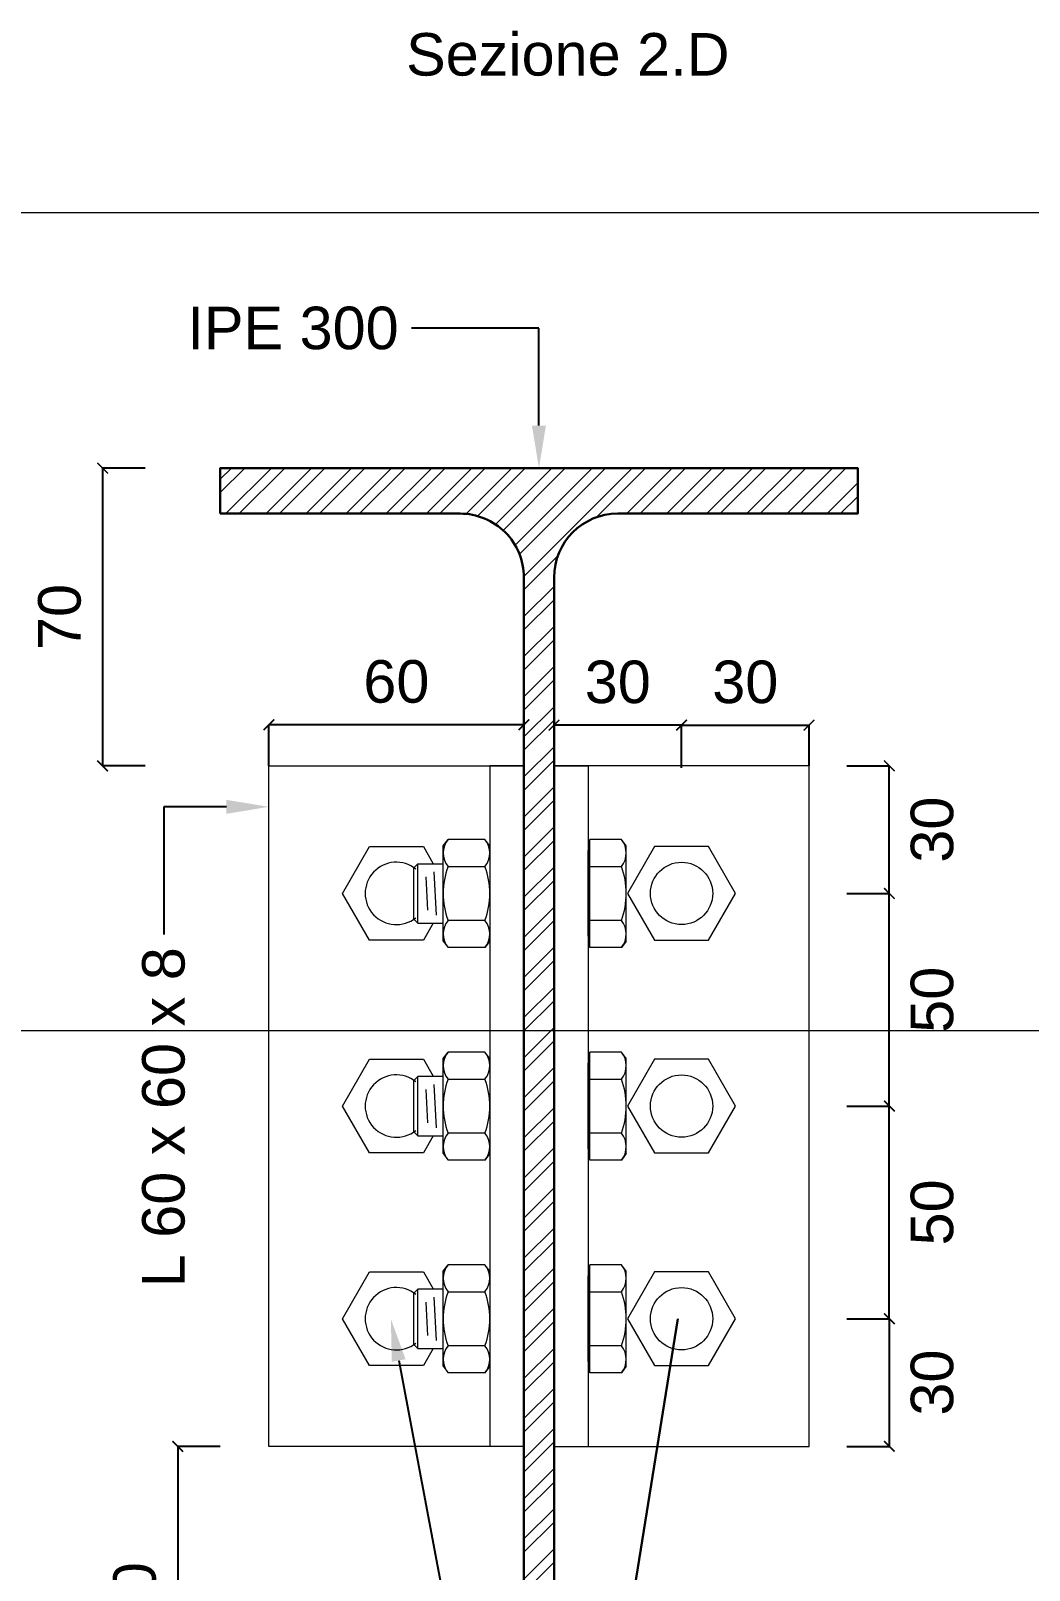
# Model space of a CAD drawing. Header units: millimetres. Extents: x 1415 to 3549, y 2194 to 4677.
# Drawn here: x 1782.9472 to 1783.1821, y 2312.7356 to 2313.0975 of the extents above; entities that cross this region are included whole.
import ezdxf
from ezdxf import colors
from ezdxf.entities.mleader import LeaderData, LeaderLine
from ezdxf.math import Vec2, Vec3

# ---------------------------------------------------------------- set-up
doc = ezdxf.new("R2010")
doc.units = ezdxf.units.MM
doc.linetypes.add('ACAD_ISO02W100', pattern=[15, 12, -3])
doc.linetypes.add('DASHDOT', pattern=[1, 0.5, -0.25, 0, -0.25])
doc.layers.get('0').update_dxf_attribs({"plot": 0})
for name, color, linetype, lineweight in [('bulloni', 170, 'Continuous', 15), ('giunti', 7, 'Continuous', 15), ('Layer4', 7, 'Continuous', 15), ('quote', 252, 'Continuous', 5), ('sezionato particolari', 7, 'Continuous', 30), ('sezione', 18, 'ACAD_ISO02W100', 20)]:
    doc.layers.add(name, color=color, linetype=linetype, lineweight=lineweight)
doc.layers.add('retini', color=7, linetype='DASHDOT', lineweight=9, true_color=0x636466)
doc.styles.get("Standard").update_dxf_attribs({"font": 'arial.ttf'})
doc.dimstyles.new('quote acciaio', dxfattribs={"dimtxt": 0.01, "dimasz": 0.0025, "dimexe": 0, "dimexo": 0, "dimgap": 0.005, "dimtad": 2, "dimdec": 0, "dimlfac": 1000, "dimzin": 0, "dimdsep": 46, "dimtxsty": 'Standard', "dimblk": 'ARCHTICK', "dimcen": 0, "dimclre": 252, "dimadec": 0, "dimazin": 0, "dimtfac": 1, "dimtdec": 0, "dimtofl": 0, "dimtmove": 0, "dimatfit": 3, "dimfxl": 0.01, "dimfxlon": 1, "dimtolj": 1, "dimtzin": 0, "dimarcsym": 0})

# ---------------------------------------------------------------- blocks, each defined once
blk = doc.blocks.new('_ArchTick')
at = {"color": 0, "linetype": 'ByBlock', "const_width": 0.15}
blk.add_lwpolyline([(-0.5, -0.5), (0.5, 0.5)], dxfattribs=at)
blk = doc.blocks.new('*D649')
at = {"layer": 'Defpoints', "color": 0, "transparency": 16777216}
for p in [(1783.130282810322, 2312.794707761385), (1783.117465687776, 2312.764707761385), (1783.149167801809, 2312.764707761385)]:
    blk.add_point(p, dxfattribs=at)
at = {"layer": 'quote', "color": 252, "lineweight": -2, "transparency": 16777216}
for p, q in [((1783.139167801809, 2312.794707761385), (1783.149167801809, 2312.794707761385)), ((1783.139167801809, 2312.764707761385), (1783.149167801809, 2312.764707761385))]:
    blk.add_line(p, q, dxfattribs=at)
at = {"layer": 'quote', "color": 0, "linetype": 'Continuous', "lineweight": -2, "transparency": 16777216}
blk.add_line((1783.149167801809, 2312.794707761385), (1783.149167801809, 2312.764707761385), dxfattribs=at)
at = {"layer": 'quote', "color": 0, "lineweight": -2, "transparency": 16777216, "xscale": 0.0025, "yscale": 0.0025, "zscale": 0.0025}
for p, rotation in [((1783.149167801809, 2312.794707761385), 90), ((1783.149167801809, 2312.764707761385), 270)]:
    blk.add_blockref('_ArchTick', p, dxfattribs=dict(at, rotation=rotation))
at = {"layer": 'quote', "color": 0, "transparency": 16777216, "insert": (1783.159276942327, 2312.779707761384), "char_height": 0.01, "attachment_point": 5, "rotation": 90}
blk.add_mtext('\\A1;30', dxfattribs=at)
blk = doc.blocks.new('*D650')
at = {"layer": 'Defpoints', "color": 0, "transparency": 16777216}
for p in [(1783.130282810322, 2312.844707761385), (1783.149167801808, 2312.844707761385), (1783.130282810322, 2312.794707761385)]:
    blk.add_point(p, dxfattribs=at)
at = {"layer": 'quote', "color": 252, "lineweight": -2, "transparency": 16777216}
for p, q in [((1783.139167801808, 2312.844707761385), (1783.149167801808, 2312.844707761385)), ((1783.139167801808, 2312.794707761385), (1783.149167801808, 2312.794707761385))]:
    blk.add_line(p, q, dxfattribs=at)
at = {"layer": 'quote', "color": 0, "linetype": 'Continuous', "lineweight": -2, "transparency": 16777216}
blk.add_line((1783.149167801808, 2312.794707761385), (1783.149167801808, 2312.844707761385), dxfattribs=at)
at = {"layer": 'quote', "color": 0, "lineweight": -2, "transparency": 16777216, "xscale": 0.0025, "yscale": 0.0025, "zscale": 0.0025}
for p, rotation in [((1783.149167801808, 2312.844707761385), 90), ((1783.149167801808, 2312.794707761385), 270)]:
    blk.add_blockref('_ArchTick', p, dxfattribs=dict(at, rotation=rotation))
at = {"layer": 'quote', "color": 0, "transparency": 16777216, "insert": (1783.159273531685, 2312.819707761384), "char_height": 0.01, "attachment_point": 5, "rotation": 90}
blk.add_mtext('\\A1;50', dxfattribs=at)
blk = doc.blocks.new('*D644')
at = {"layer": 'Defpoints', "color": 0, "transparency": 16777216}
for p in [(1783.130282810322, 2312.894707761384), (1783.149167801807, 2312.894707761384), (1783.130282810322, 2312.844707761385)]:
    blk.add_point(p, dxfattribs=at)
at = {"layer": 'quote', "color": 252, "lineweight": -2, "transparency": 16777216}
for p, q in [((1783.139167801807, 2312.894707761384), (1783.149167801807, 2312.894707761384)), ((1783.139167801807, 2312.844707761385), (1783.149167801807, 2312.844707761385))]:
    blk.add_line(p, q, dxfattribs=at)
at = {"layer": 'quote', "color": 0, "linetype": 'Continuous', "lineweight": -2, "transparency": 16777216}
blk.add_line((1783.149167801807, 2312.844707761385), (1783.149167801807, 2312.894707761384), dxfattribs=at)
at = {"layer": 'quote', "color": 0, "lineweight": -2, "transparency": 16777216, "xscale": 0.0025, "yscale": 0.0025, "zscale": 0.0025}
for p, rotation in [((1783.149167801807, 2312.894707761384), 90), ((1783.149167801807, 2312.844707761385), 270)]:
    blk.add_blockref('_ArchTick', p, dxfattribs=dict(at, rotation=rotation))
at = {"layer": 'quote', "color": 0, "transparency": 16777216, "insert": (1783.159273531684, 2312.869707761383), "char_height": 0.01, "attachment_point": 5, "rotation": 90}
blk.add_mtext('\\A1;50', dxfattribs=at)
blk = doc.blocks.new('*D645')
at = {"layer": 'Defpoints', "color": 0, "transparency": 16777216}
for p in [(1783.130282810322, 2312.924707761385), (1783.149167801806, 2312.924707761385), (1783.130282810322, 2312.894707761384)]:
    blk.add_point(p, dxfattribs=at)
at = {"layer": 'quote', "color": 252, "lineweight": -2, "transparency": 16777216}
for p, q in [((1783.139167801806, 2312.924707761385), (1783.149167801806, 2312.924707761385)), ((1783.139167801806, 2312.894707761384), (1783.149167801806, 2312.894707761384))]:
    blk.add_line(p, q, dxfattribs=at)
at = {"layer": 'quote', "color": 0, "linetype": 'Continuous', "lineweight": -2, "transparency": 16777216}
blk.add_line((1783.149167801806, 2312.894707761384), (1783.149167801806, 2312.924707761385), dxfattribs=at)
at = {"layer": 'quote', "color": 0, "lineweight": -2, "transparency": 16777216, "xscale": 0.0025, "yscale": 0.0025, "zscale": 0.0025}
for p, rotation in [((1783.149167801806, 2312.924707761385), 90), ((1783.149167801806, 2312.894707761384), 270)]:
    blk.add_blockref('_ArchTick', p, dxfattribs=dict(at, rotation=rotation))
at = {"layer": 'quote', "color": 0, "transparency": 16777216, "insert": (1783.159276942324, 2312.909707761383), "char_height": 0.01, "attachment_point": 5, "rotation": 90}
blk.add_mtext('\\A1;30', dxfattribs=at)
blk = doc.blocks.new('*D646')
at = {"layer": 'Defpoints', "color": 0, "transparency": 16777216}
for p in [(1783.003182810322, 2312.934382950033), (1783.003182810322, 2312.924707761384), (1783.063182810321, 2312.924707761384)]:
    blk.add_point(p, dxfattribs=at)
at = {"layer": 'quote', "color": 252, "lineweight": -2, "transparency": 16777216}
for p, q in [((1783.003182810322, 2312.924707761384), (1783.003182810322, 2312.934382950033)), ((1783.063182810321, 2312.924707761384), (1783.063182810321, 2312.934382950033))]:
    blk.add_line(p, q, dxfattribs=at)
at = {"layer": 'quote', "color": 0, "linetype": 'Continuous', "lineweight": -2, "transparency": 16777216}
blk.add_line((1783.063182810321, 2312.934382950033), (1783.003182810322, 2312.934382950033), dxfattribs=at)
at = {"layer": 'quote', "color": 0, "lineweight": -2, "transparency": 16777216, "xscale": 0.0025, "yscale": 0.0025, "zscale": 0.0025, "rotation": 180}
blk.add_blockref('_ArchTick', (1783.003182810322, 2312.934382950033), dxfattribs=at)
at = {"layer": 'quote', "color": 0, "lineweight": -2, "transparency": 16777216, "xscale": 0.0025, "yscale": 0.0025, "zscale": 0.0025}
blk.add_blockref('_ArchTick', (1783.063182810321, 2312.934382950033), dxfattribs=at)
at = {"layer": 'quote', "color": 0, "transparency": 16777216, "insert": (1783.033182810321, 2312.94448867991), "char_height": 0.01, "attachment_point": 5}
blk.add_mtext('\\A1;60', dxfattribs=at)
blk = doc.blocks.new('*D670')
at = {"layer": 'Defpoints', "color": 0, "transparency": 16777216}
for p in [(1783.070282810321, 2312.93427637651), (1783.070282810321, 2312.894707761383), (1783.100282810321, 2312.894707761383)]:
    blk.add_point(p, dxfattribs=at)
at = {"layer": 'quote', "color": 252, "lineweight": -2, "transparency": 16777216}
for p, q in [((1783.070282810321, 2312.92427637651), (1783.070282810321, 2312.93427637651)), ((1783.100282810321, 2312.92427637651), (1783.100282810321, 2312.93427637651))]:
    blk.add_line(p, q, dxfattribs=at)
at = {"layer": 'quote', "color": 0, "linetype": 'Continuous', "lineweight": -2, "transparency": 16777216}
blk.add_line((1783.100282810321, 2312.93427637651), (1783.070282810321, 2312.93427637651), dxfattribs=at)
at = {"layer": 'quote', "color": 0, "lineweight": -2, "transparency": 16777216, "xscale": 0.0025, "yscale": 0.0025, "zscale": 0.0025, "rotation": 180}
blk.add_blockref('_ArchTick', (1783.070282810321, 2312.93427637651), dxfattribs=at)
at = {"layer": 'quote', "color": 0, "lineweight": -2, "transparency": 16777216, "xscale": 0.0025, "yscale": 0.0025, "zscale": 0.0025}
blk.add_blockref('_ArchTick', (1783.100282810321, 2312.93427637651), dxfattribs=at)
at = {"layer": 'quote', "color": 0, "transparency": 16777216, "insert": (1783.085282810321, 2312.944385517029), "char_height": 0.01, "attachment_point": 5}
blk.add_mtext('\\A1;30', dxfattribs=at)
blk = doc.blocks.new('*D647')
at = {"layer": 'Defpoints', "color": 0, "transparency": 16777216}
for p in [(1783.130282810321, 2312.93427637651), (1783.100282810321, 2312.924707761384), (1783.130282810321, 2312.924707761384)]:
    blk.add_point(p, dxfattribs=at)
at = {"layer": 'quote', "color": 252, "lineweight": -2, "transparency": 16777216}
for p, q in [((1783.100282810321, 2312.924707761384), (1783.100282810321, 2312.93427637651)), ((1783.130282810321, 2312.924707761384), (1783.130282810321, 2312.93427637651))]:
    blk.add_line(p, q, dxfattribs=at)
at = {"layer": 'quote', "color": 0, "linetype": 'Continuous', "lineweight": -2, "transparency": 16777216}
blk.add_line((1783.100282810321, 2312.93427637651), (1783.130282810321, 2312.93427637651), dxfattribs=at)
at = {"layer": 'quote', "color": 0, "lineweight": -2, "transparency": 16777216, "xscale": 0.0025, "yscale": 0.0025, "zscale": 0.0025, "rotation": 180}
blk.add_blockref('_ArchTick', (1783.100282810321, 2312.93427637651), dxfattribs=at)
at = {"layer": 'quote', "color": 0, "lineweight": -2, "transparency": 16777216, "xscale": 0.0025, "yscale": 0.0025, "zscale": 0.0025}
blk.add_blockref('_ArchTick', (1783.130282810321, 2312.93427637651), dxfattribs=at)
at = {"layer": 'quote', "color": 0, "transparency": 16777216, "insert": (1783.115282810321, 2312.944385517029), "char_height": 0.01, "attachment_point": 5}
blk.add_mtext('\\A1;30', dxfattribs=at)
blk = doc.blocks.new('*D671')
at = {"layer": 'Defpoints', "color": 0, "transparency": 16777216}
for p in [(1782.991732810322, 2312.994707761385), (1782.964068330977, 2312.924707761385), (1783.003182810323, 2312.924707761385)]:
    blk.add_point(p, dxfattribs=at)
at = {"layer": 'quote', "color": 252, "lineweight": -2, "transparency": 16777216}
for p, q in [((1782.974068330977, 2312.994707761385), (1782.964068330977, 2312.994707761385)), ((1782.974068330977, 2312.924707761385), (1782.964068330977, 2312.924707761385))]:
    blk.add_line(p, q, dxfattribs=at)
at = {"layer": 'quote', "color": 0, "linetype": 'Continuous', "lineweight": -2, "transparency": 16777216}
blk.add_line((1782.964068330977, 2312.994707761385), (1782.964068330977, 2312.924707761385), dxfattribs=at)
at = {"layer": 'quote', "color": 0, "lineweight": -2, "transparency": 16777216, "xscale": 0.0025, "yscale": 0.0025, "zscale": 0.0025}
for p, rotation in [((1782.964068330977, 2312.994707761385), 90), ((1782.964068330977, 2312.924707761385), 270)]:
    blk.add_blockref('_ArchTick', p, dxfattribs=dict(at, rotation=rotation))
at = {"layer": 'quote', "color": 0, "transparency": 16777216, "insert": (1782.9539626011, 2312.959707761383), "char_height": 0.01, "attachment_point": 5, "rotation": 90}
blk.add_mtext('\\A1;70', dxfattribs=at)
blk = doc.blocks.new('*D648')
at = {"layer": 'Defpoints', "color": 0, "transparency": 16777216}
for p in [(1783.009397289673, 2312.764707761384), (1782.981732810331, 2312.694707761384), (1783.020847289674, 2312.694707761384)]:
    blk.add_point(p, dxfattribs=at)
at = {"layer": 'quote', "color": 252, "lineweight": -2, "transparency": 16777216}
for p, q in [((1782.991732810331, 2312.764707761384), (1782.981732810331, 2312.764707761384)), ((1782.991732810331, 2312.694707761384), (1782.981732810331, 2312.694707761384))]:
    blk.add_line(p, q, dxfattribs=at)
at = {"layer": 'quote', "color": 0, "linetype": 'Continuous', "lineweight": -2, "transparency": 16777216}
blk.add_line((1782.981732810331, 2312.764707761384), (1782.981732810331, 2312.694707761384), dxfattribs=at)
at = {"layer": 'quote', "color": 0, "lineweight": -2, "transparency": 16777216, "xscale": 0.0025, "yscale": 0.0025, "zscale": 0.0025}
for p, rotation in [((1782.981732810331, 2312.764707761384), 90), ((1782.981732810331, 2312.694707761384), 270)]:
    blk.add_blockref('_ArchTick', p, dxfattribs=dict(at, rotation=rotation))
at = {"layer": 'quote', "color": 0, "transparency": 16777216, "insert": (1782.971627080454, 2312.729707761383), "char_height": 0.01, "attachment_point": 5, "rotation": 90}
blk.add_mtext('\\A1;70', dxfattribs=at)

msp = doc.modelspace()

# ---------------------------------------------------------------- hatches: boundary and pattern name
at = {"layer": 'retini', "transparency": 33554687}
h = msp.add_hatch(dxfattribs=at)
h.set_pattern_fill('ANSI32', color=256, scale=0.0007)
h.set_pattern_definition([(45, (0, 0), (-0.004714634463561306, 0.004714634463561306), []), (45, (0.003143091, 0), (-0.004714634463561306, 0.004714634463561306), [])])
h.paths.add_polyline_path([(1783.141732810321, 2312.994707761384), (1783.066732810321, 2312.994707761384), (1782.991732810321, 2312.994707761384), (1782.991732810321, 2312.984007761384), (1783.048182810321, 2312.984007761384, -0.414213562373095), (1783.063182810321, 2312.969007761384), (1783.063182810321, 2312.862392795797), (1783.070282810321, 2312.862392795797), (1783.070282810321, 2312.969007761384, -0.4142135623730951), (1783.085282810321, 2312.984007761384), (1783.141732810321, 2312.984007761384)])
h.paths.add_polyline_path([(1783.070282810321, 2312.844707761384), (1783.070282810321, 2312.862392795797), (1783.063182810321, 2312.862392795797), (1783.063182810321, 2312.844707761384), (1783.063182810321, 2312.720407761384, -0.4041098915584808), (1783.04870199001, 2312.705416748995), (1783.050719173846, 2312.694707761384), (1783.066732810321, 2312.694707761384), (1783.08335130506, 2312.694707761384), (1783.085066925192, 2312.70540931501, -0.4100042529886757), (1783.070282810321, 2312.720407761384)])
h.paths.add_polyline_path([(1783.141732810321, 2312.705407761384), (1783.085066676123, 2312.705407761384), (1783.08335130506, 2312.694707761384), (1783.141732810321, 2312.694707761384)])
h.paths.add_polyline_path([(1783.04870199001, 2312.705416748995, -0.008654939544417447), (1783.048182810321, 2312.705407761384), (1782.991732810321, 2312.705407761384), (1782.991732810321, 2312.694707761384), (1783.050719173846, 2312.694707761384)])
h.paths.add_polyline_path([(1782.988858584803, 2312.800190958198), (1782.988858584803, 2312.885184136916), (1782.968251490669, 2312.885184136916), (1782.968251490669, 2312.800190958198)], flags=9)
h.paths.add_polyline_path([(1782.982002250986, 2312.719441731369), (1782.982002250986, 2312.739980612679), (1782.961395156852, 2312.739980612679), (1782.961395156852, 2312.719441731369)], flags=9)

# ---------------------------------------------------------------- linework, layer by layer
at = {"layer": 'bulloni'}
for p, q in [((1783.044182810321, 2312.905891094717), (1783.045334510321, 2312.907409467306)), ((1783.044182810321, 2312.88352442805), (1783.044182810321, 2312.905891094717)), ((1783.054031110321, 2312.907409467306), (1783.045334510321, 2312.907409467306)), ((1783.055182810321, 2312.905891094717), (1783.054031110321, 2312.907409467306)), ((1783.078282810322, 2312.88462442805), (1783.078282810322, 2312.904791094717)), ((1783.078741143654, 2312.904791094717), (1783.078282810322, 2312.904791094717)), ((1783.078741143654, 2312.882006055462), (1783.078741143654, 2312.907409467306)), ((1783.086131110321, 2312.907409467306), (1783.078741143654, 2312.907409467306)), ((1783.087282810322, 2312.905891094717), (1783.086131110321, 2312.907409467306)), ((1783.087282810322, 2312.88352442805), (1783.087282810322, 2312.905891094717)), ((1783.037283718989, 2312.900738463138), (1783.038200385655, 2312.901655129805)), ((1783.038200385655, 2312.901707761383), (1783.044182810321, 2312.901707761383)), ((1783.038200385655, 2312.887760392962), (1783.038200385655, 2312.901655129805)), ((1783.045334510321, 2312.901058614345), (1783.054031110321, 2312.901058614345)), ((1783.078741143654, 2312.901058614345), (1783.086131110321, 2312.901058614345)), ((1783.037283718989, 2312.888677059629), (1783.037283718989, 2312.900738463138)), ((1783.040089642484, 2312.898636332812), (1783.040529097309, 2312.890779189955)), ((1783.041988009974, 2312.899814904241), (1783.042559301247, 2312.889600618527)), ((1783.038200385655, 2312.887707761383), (1783.037283718989, 2312.88862442805)), ((1783.038200385655, 2312.887707761383), (1783.044182810321, 2312.887707761383)), ((1783.054031110321, 2312.888356908423), (1783.045334510321, 2312.888356908423)), ((1783.086131110321, 2312.888356908423), (1783.078741143654, 2312.888356908423)), ((1783.044182810321, 2312.88352442805), (1783.045334510321, 2312.882006055462)), ((1783.055182810321, 2312.88352442805), (1783.054031110321, 2312.882006055462)), ((1783.078741143654, 2312.88462442805), (1783.078282810322, 2312.88462442805)), ((1783.087282810322, 2312.88352442805), (1783.086131110321, 2312.882006055462)), ((1783.054031110321, 2312.882006055462), (1783.045334510321, 2312.882006055462)), ((1783.086131110321, 2312.882006055462), (1783.078741143654, 2312.882006055462)), ((1783.044182810321, 2312.855891094717), (1783.045334510321, 2312.857409467306)), ((1783.044182810321, 2312.83352442805), (1783.044182810321, 2312.855891094717)), ((1783.054031110321, 2312.857409467306), (1783.045334510321, 2312.857409467306)), ((1783.055182810321, 2312.855891094717), (1783.054031110321, 2312.857409467306)), ((1783.078282810322, 2312.834624428051), (1783.078282810322, 2312.854791094717)), ((1783.078741143654, 2312.854791094717), (1783.078282810322, 2312.854791094717)), ((1783.078741143654, 2312.832006055462), (1783.078741143654, 2312.857409467306)), ((1783.086131110321, 2312.857409467306), (1783.078741143654, 2312.857409467306)), ((1783.087282810322, 2312.855891094717), (1783.086131110321, 2312.857409467306)), ((1783.087282810322, 2312.83352442805), (1783.087282810322, 2312.855891094717)), ((1783.037283718989, 2312.850738463138), (1783.038200385655, 2312.851655129805)), ((1783.037283718989, 2312.838677059629), (1783.037283718989, 2312.850738463138)), ((1783.038200385655, 2312.851707761384), (1783.044182810321, 2312.851707761384)), ((1783.038200385655, 2312.837760392963), (1783.038200385655, 2312.851655129805)), ((1783.045334510321, 2312.851058614345), (1783.054031110321, 2312.851058614345)), ((1783.078741143654, 2312.851058614345), (1783.086131110321, 2312.851058614345)), ((1783.040089642484, 2312.848636332812), (1783.040529097309, 2312.840779189955)), ((1783.041988009974, 2312.849814904241), (1783.042559301247, 2312.839600618527)), ((1783.038200385655, 2312.837707761384), (1783.037283718989, 2312.83862442805)), ((1783.038200385655, 2312.837707761383), (1783.044182810321, 2312.837707761384)), ((1783.054031110321, 2312.838356908423), (1783.045334510321, 2312.838356908423)), ((1783.086131110321, 2312.838356908423), (1783.078741143654, 2312.838356908423)), ((1783.044182810321, 2312.83352442805), (1783.045334510321, 2312.832006055462)), ((1783.055182810321, 2312.83352442805), (1783.054031110321, 2312.832006055462)), ((1783.078741143654, 2312.834624428051), (1783.078282810322, 2312.834624428051)), ((1783.087282810322, 2312.83352442805), (1783.086131110321, 2312.832006055462)), ((1783.054031110321, 2312.832006055462), (1783.045334510321, 2312.832006055462)), ((1783.086131110321, 2312.832006055462), (1783.078741143654, 2312.832006055462)), ((1783.044182810321, 2312.805891094717), (1783.045334510321, 2312.807409467307)), ((1783.054031110321, 2312.807409467307), (1783.045334510321, 2312.807409467307)), ((1783.055182810321, 2312.805891094717), (1783.054031110321, 2312.807409467307)), ((1783.078741143654, 2312.782006055462), (1783.078741143654, 2312.807409467307)), ((1783.086131110321, 2312.807409467307), (1783.078741143654, 2312.807409467307)), ((1783.087282810322, 2312.805891094717), (1783.086131110321, 2312.807409467307)), ((1783.044182810321, 2312.78352442805), (1783.044182810321, 2312.805891094717)), ((1783.078282810322, 2312.784624428051), (1783.078282810322, 2312.804791094717)), ((1783.078741143654, 2312.804791094717), (1783.078282810322, 2312.804791094717)), ((1783.087282810322, 2312.78352442805), (1783.087282810322, 2312.805891094717)), ((1783.037283718989, 2312.800738463138), (1783.038200385655, 2312.801655129805)), ((1783.037283718989, 2312.78867705963), (1783.037283718989, 2312.800738463138)), ((1783.038200385655, 2312.801707761384), (1783.044182810321, 2312.801707761384)), ((1783.038200385655, 2312.787760392963), (1783.038200385655, 2312.801655129805)), ((1783.041988009974, 2312.799814904241), (1783.042559301247, 2312.789600618527)), ((1783.045334510321, 2312.801058614345), (1783.054031110321, 2312.801058614345)), ((1783.078741143654, 2312.801058614345), (1783.086131110321, 2312.801058614345)), ((1783.040089642484, 2312.798636332813), (1783.040529097309, 2312.790779189955)), ((1783.038200385655, 2312.787707761384), (1783.037283718989, 2312.788624428051)), ((1783.038200385655, 2312.787707761383), (1783.044182810321, 2312.787707761384)), ((1783.054031110321, 2312.788356908423), (1783.045334510321, 2312.788356908423)), ((1783.086131110321, 2312.788356908423), (1783.078741143654, 2312.788356908423)), ((1783.044182810321, 2312.78352442805), (1783.045334510321, 2312.782006055462)), ((1783.054031110321, 2312.782006055462), (1783.045334510321, 2312.782006055462)), ((1783.055182810321, 2312.78352442805), (1783.054031110321, 2312.782006055462)), ((1783.078741143654, 2312.784624428051), (1783.078282810322, 2312.784624428051)), ((1783.086131110321, 2312.782006055462), (1783.078741143654, 2312.782006055462)), ((1783.087282810322, 2312.78352442805), (1783.086131110321, 2312.782006055462))]:
    msp.add_line(p, q, dxfattribs=at)
for points in [[(1783.041843064359, 2312.887707761383), (1783.039533663283, 2312.883707761383), (1783.026831957361, 2312.883707761383), (1783.0204811044, 2312.894707761383), (1783.026831957361, 2312.905707761383), (1783.039533663283, 2312.905707761383), (1783.041843064359, 2312.901707761383)], [(1783.041843064359, 2312.837707761384), (1783.039533663283, 2312.833707761384), (1783.026831957361, 2312.833707761384), (1783.0204811044, 2312.844707761384), (1783.026831957361, 2312.855707761384), (1783.039533663283, 2312.855707761384), (1783.041843064359, 2312.851707761384)], [(1783.041843064359, 2312.787707761384), (1783.039533663283, 2312.783707761384), (1783.026831957361, 2312.783707761384), (1783.0204811044, 2312.794707761384), (1783.026831957361, 2312.805707761384), (1783.039533663283, 2312.805707761384), (1783.041843064359, 2312.801707761384)]]:
    msp.add_lwpolyline(points, dxfattribs=at)
for points in [[(1783.087581104399, 2312.894707761383), (1783.09393195736, 2312.883707761383), (1783.106633663282, 2312.883707761383), (1783.112984516243, 2312.894707761383), (1783.106633663282, 2312.905707761383), (1783.09393195736, 2312.905707761383)], [(1783.087581104399, 2312.844707761384), (1783.09393195736, 2312.833707761384), (1783.106633663282, 2312.833707761384), (1783.112984516243, 2312.844707761384), (1783.106633663282, 2312.855707761384), (1783.09393195736, 2312.855707761384)], [(1783.087581104399, 2312.794707761384), (1783.09393195736, 2312.783707761384), (1783.106633663282, 2312.783707761384), (1783.112984516243, 2312.794707761384), (1783.106633663282, 2312.805707761384), (1783.09393195736, 2312.805707761384)]]:
    msp.add_lwpolyline(points, close=True, dxfattribs=at)
for centre in [(1783.100282810321, 2312.894707761383), (1783.100282810321, 2312.844707761384), (1783.100282810321, 2312.794707761384)]:
    msp.add_circle(centre, 0.007333333333333333, dxfattribs=at)
for centre, radius, start, end in [((1783.049136247077, 2312.904234040825), 0.004953436755810826, 140.1294504375933, 219.8705495624065), ((1783.050229373565, 2312.904234040825), 0.004953436755810692, 320.1294504375933, 39.87054956240672), ((1783.082329373566, 2312.904234040825), 0.004953436755810692, 320.1294504375933, 39.87054956240672), ((1783.033182810322, 2312.894707761383), 0.007333333333333333, 51.14168879787745, 308.8583112021225), ((1783.062269007344, 2312.894707761384), 0.01808619702323973, 159.442719137315, 200.5572808626846), ((1783.037096613298, 2312.894707761384), 0.01808619702323973, 339.4427191373151, 20.55728086268498), ((1783.069196613298, 2312.894707761384), 0.01808619702323973, 339.4427191373151, 20.55728086268498), ((1783.049136247077, 2312.885181481942), 0.004953436755810826, 140.1294504375933, 219.8705495624065), ((1783.050229373565, 2312.885181481942), 0.004953436755810692, 320.1294504375933, 39.87054956240672), ((1783.082329373566, 2312.885181481942), 0.004953436755810692, 320.1294504375933, 39.87054956240672), ((1783.049136247077, 2312.854234040825), 0.004953436755810826, 140.1294504375933, 219.8705495624065), ((1783.050229373565, 2312.854234040825), 0.004953436755810692, 320.1294504375933, 39.87054956240672), ((1783.082329373566, 2312.854234040825), 0.004953436755810692, 320.1294504375933, 39.87054956240672), ((1783.033182810322, 2312.844707761384), 0.007333333333333333, 51.14168879787745, 308.8583112021225), ((1783.062269007344, 2312.844707761384), 0.01808619702323973, 159.442719137315, 200.5572808626846), ((1783.037096613298, 2312.844707761384), 0.01808619702323973, 339.4427191373151, 20.55728086268498), ((1783.069196613298, 2312.844707761384), 0.01808619702323973, 339.4427191373151, 20.55728086268498), ((1783.049136247077, 2312.835181481942), 0.004953436755810826, 140.1294504375933, 219.8705495624065), ((1783.050229373565, 2312.835181481942), 0.004953436755810692, 320.1294504375933, 39.87054956240672), ((1783.082329373566, 2312.835181481942), 0.004953436755810692, 320.1294504375933, 39.87054956240672), ((1783.049136247077, 2312.804234040826), 0.004953436755810826, 140.1294504375933, 219.8705495624065), ((1783.050229373565, 2312.804234040826), 0.004953436755810692, 320.1294504375933, 39.87054956240672), ((1783.082329373566, 2312.804234040826), 0.004953436755810692, 320.1294504375933, 39.87054956240672), ((1783.033182810322, 2312.794707761384), 0.007333333333333333, 51.14168879787745, 308.8583112021225), ((1783.062269007344, 2312.794707761384), 0.01808619702323973, 159.442719137315, 200.5572808626846), ((1783.037096613298, 2312.794707761384), 0.01808619702323973, 339.4427191373151, 20.55728086268498), ((1783.069196613298, 2312.794707761384), 0.01808619702323973, 339.4427191373151, 20.55728086268498), ((1783.049136247077, 2312.785181481942), 0.004953436755810826, 140.1294504375933, 219.8705495624065), ((1783.050229373565, 2312.785181481942), 0.004953436755810692, 320.1294504375933, 39.87054956240672), ((1783.082329373566, 2312.785181481942), 0.004953436755810692, 320.1294504375933, 39.87054956240672)]:
    msp.add_arc(centre, radius, start, end, dxfattribs=at)
at = {"layer": 'giunti'}
for points in [[(1783.063182810321, 2312.764707761384), (1783.003182810322, 2312.764707761384), (1783.003182810322, 2312.924707761384), (1783.063182810321, 2312.924707761384), (1783.063182810321, 2312.764707761384)], [(1783.063182810321, 2312.924707761384), (1783.055182810321, 2312.924707761384), (1783.055182810321, 2312.764707761384)], [(1783.070282810321, 2312.764707761384), (1783.130282810321, 2312.764707761384), (1783.130282810321, 2312.924707761384), (1783.070282810321, 2312.924707761384), (1783.070282810321, 2312.764707761384)], [(1783.070282810321, 2312.924707761384), (1783.078282810322, 2312.924707761384), (1783.078282810322, 2312.764707761384)]]:
    msp.add_lwpolyline(points, dxfattribs=at)
at = {"layer": 'sezionato particolari'}
msp.add_lwpolyline([(1782.991732810321, 2312.984007761384), (1782.991732810321, 2312.994707761384), (1783.066732810321, 2312.994707761384), (1783.141732810321, 2312.994707761384), (1783.141732810321, 2312.984007761384), (1783.085282810321, 2312.984007761384, 0.4142135623730951), (1783.070282810321, 2312.969007761384), (1783.070282810321, 2312.844707761384), (1783.070282810321, 2312.720407761384, 0.4142135623730951), (1783.085282810321, 2312.705407761384), (1783.141732810321, 2312.705407761384), (1783.141732810321, 2312.694707761384), (1783.066732810321, 2312.694707761384), (1782.991732810321, 2312.694707761384), (1782.991732810321, 2312.705407761384), (1783.048182810321, 2312.705407761384, 0.4142135623730951), (1783.063182810321, 2312.720407761384), (1783.063182810321, 2312.844707761384), (1783.063182810321, 2312.969007761384, 0.4142135623730951), (1783.048182810321, 2312.984007761384)], format="xyb", close=True, dxfattribs=at)
at = {"layer": 'sezione', "ltscale": 0.2}
for points in [[(1782.9247293714, 2313.054810070938), (1783.201938180372, 2313.054810070939)], [(1783.456717094255, 2312.862392795797), (1782.683051446785, 2312.862392795797)]]:
    msp.add_lwpolyline(points, dxfattribs=at)

# ---------------------------------------------------------------- texts
at = {"layer": 'Layer4', "insert": (1783.035473693556, 2313.097001612387), "char_height": 0.01, "attachment_point": 1}
msp.add_mtext_dynamic_manual_height_columns('Sezione 2.D', width=40.64842255053811, gutter_width=12.5, heights=[0], dxfattribs=at)

# ---------------------------------------------------------------- dimensions: what is measured, and where the dimension line sits
at = {"layer": 'quote'}
for base, p1, p2, picture, middle in [((1782.964068330977, 2312.924707761385), (1782.991732810321, 2312.994707761384), (1783.003182810322, 2312.924707761384), '*D671', (1782.9539626011, 2312.959707761383)), ((1783.149167801806, 2312.924707761385), (1783.130282810321, 2312.894707761383), (1783.130282810321, 2312.924707761384), '*D645', (1783.159276942324, 2312.909707761383)), ((1783.149167801807, 2312.894707761384), (1783.130282810321, 2312.844707761384), (1783.130282810321, 2312.894707761383), '*D644', (1783.159273531684, 2312.869707761383)), ((1783.149167801808, 2312.844707761385), (1783.130282810321, 2312.794707761384), (1783.130282810321, 2312.844707761384), '*D650', (1783.159273531685, 2312.819707761384)), ((1783.149167801809, 2312.764707761385), (1783.130282810321, 2312.794707761384), (1783.117465687775, 2312.764707761384), '*D649', (1783.159276942327, 2312.779707761384)), ((1782.981732810331, 2312.694707761384), (1783.009397289672, 2312.764707761383), (1783.020847289673, 2312.694707761383), '*D648', (1782.971627080454, 2312.729707761383))]:
    dim = msp.add_linear_dim(base=base, p1=p1, p2=p2, angle=90, dimstyle='quote acciaio', dxfattribs=at)
    dim.commit()
    dim.dimension.update_dxf_attribs({"geometry": picture, "text_midpoint": middle})
dim = msp.add_linear_dim(base=(1783.003182810322, 2312.934382950033), p1=(1783.063182810321, 2312.924707761384), p2=(1783.003182810322, 2312.924707761384), dimstyle='quote acciaio', dxfattribs=at)
dim.commit()
dim.dimension.update_dxf_attribs({"geometry": '*D646', "text_midpoint": (1783.033182810321, 2312.934382950033), "dimtype": 160})
for base, p1, p2, picture, middle in [((1783.070282810321, 2312.93427637651), (1783.100282810321, 2312.894707761383), (1783.070282810321, 2312.894707761383), '*D670', (1783.085282810321, 2312.944385517029)), ((1783.130282810321, 2312.93427637651), (1783.100282810321, 2312.924707761384), (1783.130282810321, 2312.924707761384), '*D647', (1783.115282810321, 2312.944385517029))]:
    dim = msp.add_linear_dim(base=base, p1=p1, p2=p2, dimstyle='quote acciaio', dxfattribs=at)
    dim.commit()
    dim.dimension.update_dxf_attribs({"geometry": picture, "text_midpoint": middle})

# ---------------------------------------------------------------- leaders
ml = msp.add_multileader_mtext('Standard', dxfattribs=at)
ml.set_content('IPE 300', color=256)
ml.set_leader_properties()
ml.build(insert=Vec2(0, 0))
ml.multileader.update_dxf_attribs({"dogleg_length": 0.03, "arrow_head_size": 0.01})
ctx = ml.context
ctx.base_point, ctx.char_height, ctx.arrow_head_size, ctx.landing_gap_size, ctx.plane_origin = Vec3(1782.982987473625, 2313.027582035754), 0.01, 0.01, 0.003, Vec3(1783.066732810321, 2312.994707761384)
ctx.text_align_type = 2
notes = []
notes.append((ctx, [(0, (1, 1, 0), (1783.066722807868, 2313.027582035754), (-1, 0), 0.03, [(0, [(1783.066732810321, 2312.994707761384), (1783.066722807868, 2313.027582035754)], 0, [])])]))
ctx.mtext.insert, ctx.mtext.alignment, ctx.mtext.flow_direction = Vec3(1783.033722807868, 2313.032670712425), 3, 5
ml = msp.add_multileader_mtext('Standard', dxfattribs=at)
ml.set_content('L 60 x 60 x 8', color=256)
ml.set_leader_properties()
ml.build(insert=Vec2(0, 0))
ml.multileader.update_dxf_attribs({"dogleg_length": 0.03, "arrow_head_size": 0.01})
ctx = ml.context
ctx.base_point, ctx.char_height, ctx.arrow_head_size, ctx.landing_gap_size, ctx.plane_origin, ctx.plane_x_axis, ctx.plane_y_axis = Vec3(1782.978442486576, 2312.800714150558), 0.01, 0.01, 0.003, Vec3(1783.042354139169, 2312.915070221499), Vec3(6.123233995736766e-17, 1), Vec3(-1, 6.123233995736766e-17)
ctx.text_align_type = 2
notes.append((ctx, [(0, (1, 1, 0), (1782.978442486576, 2312.915070221499), (-6.123233995736766e-17, -1), 0.03, [(0, [(1783.003182810322, 2312.915070221499), (1782.978442486576, 2312.915070221499)], 0, [])])]))
ctx.mtext.insert, ctx.mtext.text_direction, ctx.mtext.rotation, ctx.mtext.alignment, ctx.mtext.flow_direction = Vec3(1782.973357220546, 2312.882070221499), Vec3(6.123233995736766e-17, 1), 1.570796326794897, 3, 5
ml = msp.add_multileader_mtext('Standard', dxfattribs=at)
ml.set_content('3+3 M14 - 8.8', color=256)
ml.set_leader_properties()
ml.build(insert=Vec2(0, 0))
ml.multileader.update_dxf_attribs({"dogleg_length": 0.03, "arrow_head_size": 0.01})
ctx = ml.context
ctx.base_point, ctx.char_height, ctx.arrow_head_size, ctx.landing_gap_size, ctx.plane_origin = Vec3(1782.946958931336, 2312.60111978956), 0.01, 0.01, 0.003, Vec3(1783.031882810322, 2312.794707761384)
ctx.text_align_type = 2
notes.append((ctx, [(0, (1, 1, 0), (1783.068347744433, 2312.60111978956), (-1, 0), 0.03, [(1, [(1783.031882810322, 2312.794707761384), (1783.068347744433, 2312.60111978956), (1783.099382810321, 2312.794707761384)], 0, [])])]))
ctx.mtext.insert, ctx.mtext.alignment, ctx.mtext.flow_direction = Vec3(1783.035347744433, 2312.606208466231), 3, 5
for ctx, leaders in notes:
    for number, flags, end, landing, length, lines in leaders:
        leader = LeaderData()
        leader.index, (leader.has_last_leader_line, leader.has_dogleg_vector, leader.attachment_direction) = number, flags
        leader.last_leader_point, leader.dogleg_vector, leader.dogleg_length = Vec3(end), Vec3(landing), length
        for number, points, colour, breaks in lines:
            line = LeaderLine()
            line.index, line.vertices, line.color, line.breaks = number, Vec3.list(points), colors.encode_raw_color(colour), breaks
            leader.lines.append(line)
        ctx.leaders.append(leader)

doc.saveas('drawing.dxf')
